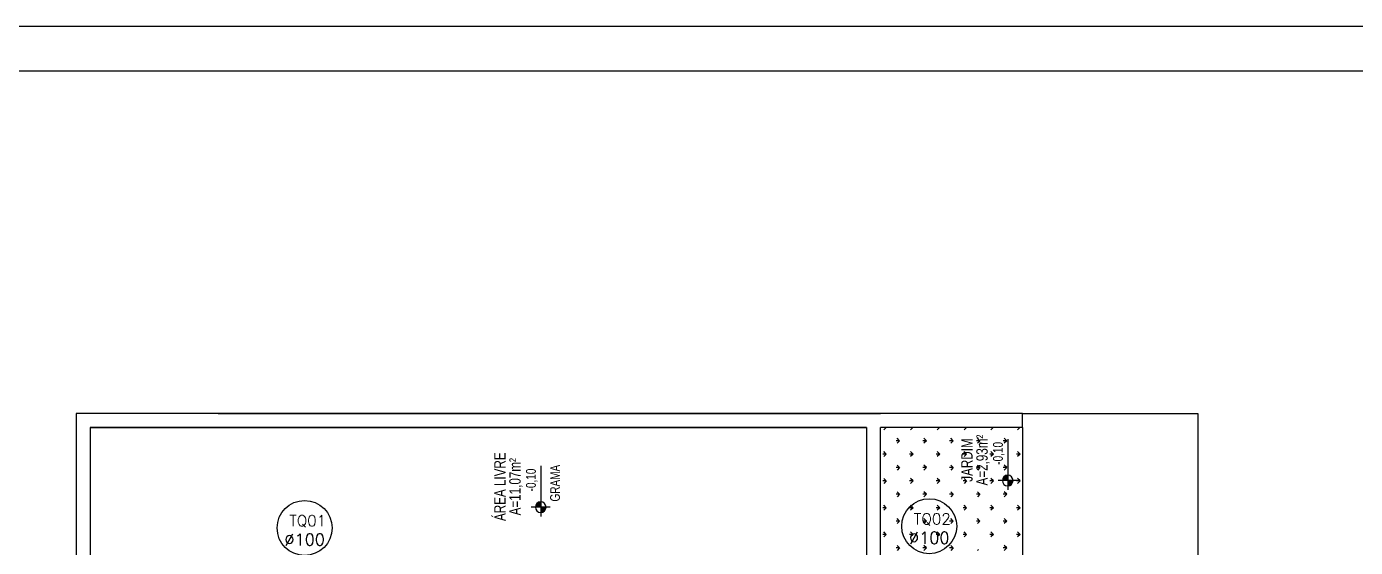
# Model space of a CAD drawing. Header units: millimetres. Extents: x 2502 to 4311, y 2007 to 3121.
# Drawn here: x 3188 to 3750, y 2901 to 3121 of the extents above; entities that cross this region are included whole.
import ezdxf
from ezdxf.enums import TextEntityAlignment as Align

# ---------------------------------------------------------------- set-up
doc = ezdxf.new("R2010")
doc.units = ezdxf.units.MM
doc.header["$LTSCALE"] = 20
doc.header["$MEASUREMENT"] = 0
doc.layers.get('0').update_dxf_attribs({"linetype": 'CONTINUOUS'})
for name, color, linetype in [('A-PEN-08', 8, 'CONTINUOUS'), ('A-PEN-C', 4, 'CONTINUOUS'), ('DIVERSOS', 1, 'CONTINUOUS'), ('E-txt-g', 3, 'CONTINUOUS')]:
    doc.layers.add(name, color=color, linetype=linetype)
doc.layers.add('E-Txt-W', color=7, linetype='CONTINUOUS', lineweight=20)
doc.styles.add('F2', font='swisscl.ttf')
doc.styles.add('REG60', font='romans.shx', dxfattribs={"width": 0.8, "height": 0.15})
doc.styles.add('REG80', font='romans.shx', dxfattribs={"width": 0.8, "height": 0.2})
doc.styles.add('ROMANS', font='romans', dxfattribs={"height": 0.1})
pattern_1 = [(180, (33306.3336, -15184.039), (-5.65685425, -5.65685425), [1.5, -9.8137085]), (135, (33306.334, -15184.039), (-5.6568542, -5.6568542), [1.5, -6.5]), (225, (33306.334, -15184.039), (5.6568542, -5.6568542), [1.5, -6.5])]

# ---------------------------------------------------------------- blocks, each defined once
blk = doc.blocks.new('TXT-AMB75')
at = {"layer": 'E-txt-g', "style": 'REG80', "width": 0.8, "flags": 8}
blk.add_attdef('TXT', text='', height=0.2, dxfattribs=at).set_placement((0.005, 0.296), align=Align.CENTER)
at = {"layer": 'E-Txt-W', "style": 'REG60', "width": 0.8, "flags": 8}
blk.add_attdef('TXT', text='', height=0.15, dxfattribs=at).set_placement((0.005, 0.027), align=Align.CENTER)
blk = doc.blocks.new('NIVEL')
at = {"layer": 'DIVERSOS'}
h = blk.add_hatch(color=7, dxfattribs=at)
h.paths.add_polyline_path([(0, 0.137, 0.414214), (-0.137, 0), (0, 0)])
h.paths.add_polyline_path([(0, 0), (0, -0.137, 0.414214), (0.137, 0)])
at = {"layer": 'DIVERSOS', "color": 7}
for p, q in [((1.067, 0), (-0.242, 0)), ((0, 0.242), (0, -0.242))]:
    blk.add_line(p, q, dxfattribs=at)
blk.add_circle((0, 0), 0.137, dxfattribs=at)

msp = doc.modelspace()

# ---------------------------------------------------------------- hatches: boundary and pattern name
at = {"layer": 'A-PEN-08'}
h = msp.add_hatch(dxfattribs=at)
h.set_pattern_fill('GRASS', color=256, scale=8, angle=90, style=0)
h.set_pattern_definition(pattern_1)
h.paths.add_polyline_path([(3608.89, 2658.95), (3608.89, 2721.87), (3548.89, 2721.87), (3548.89, 2658.95)])
h.paths.add_polyline_path([(3589.19, 2684.26, -1), (3589.19, 2679.74, -1)], flags=16)
h.paths.add_polyline_path([(3608.89, 2873.75), (3608.89, 2951.75), (3548.89, 2951.75), (3548.89, 2873.75)])
h.paths.add_polyline_path([(3589.19, 2900.02, -1), (3589.19, 2904.54, -1)], flags=16)
h.paths.add_polyline_path([(3575.66, 2680.17), (3575.66, 2701.17), (3568.32, 2701.17), (3568.32, 2680.17)], flags=24)
h.paths.add_polyline_path([(3583.04, 2676.43), (3583.04, 2704.91), (3574.47, 2704.91), (3574.47, 2676.43)], flags=24)
h.paths.add_polyline_path([(3561.4, 2683.89), (3561.4, 2696.82), (3551.28, 2696.82), (3551.28, 2683.89)], flags=24)
h.paths.add_polyline_path([(3598.48, 2683.34), (3598.48, 2700.91), (3592.03, 2700.91), (3592.03, 2683.34)], flags=24)
h.paths.add_polyline_path([(3589.1, 2687.46), (3589.1, 2700.89), (3581.74, 2700.89), (3581.74, 2687.46)], flags=24)
h.paths.add_polyline_path([(3575.66, 2900.45), (3575.66, 2921.45), (3568.32, 2921.45), (3568.32, 2900.45)], flags=24)
h.paths.add_polyline_path([(3583.04, 2896.71), (3583.04, 2925.19), (3574.47, 2925.19), (3574.47, 2896.71)], flags=24)
h.paths.add_polyline_path([(3561.4, 2949.68), (3561.4, 2959.6), (3551.28, 2959.6), (3551.28, 2949.68)], flags=9)
h.paths.add_polyline_path([(3598.48, 2903.62), (3598.48, 2921.19), (3592.03, 2921.19), (3592.03, 2903.62)], flags=24)
h.paths.add_polyline_path([(3589.1, 2907.74), (3589.1, 2921.17), (3581.74, 2921.17), (3581.74, 2907.74)], flags=24)
h = msp.add_hatch(dxfattribs=at)
h.set_pattern_fill('GRASS', color=256, scale=8, angle=90, style=0)
h.set_pattern_definition(pattern_1)
h.paths.add_polyline_path([(3608.89, 2658.95), (3608.89, 2721.87), (3548.89, 2721.87), (3548.89, 2658.95)])
h.paths.add_polyline_path([(3589.19, 2684.26, -1), (3589.19, 2679.74, -1)], flags=16)
h.paths.add_polyline_path([(3608.89, 2873.75), (3608.89, 2951.75), (3548.89, 2951.75), (3548.89, 2873.75)])
h.paths.add_polyline_path([(3589.19, 2900.02, -1), (3589.19, 2904.54, -1)], flags=16)
h.paths.add_polyline_path([(3575.66, 2680.17), (3575.66, 2701.17), (3568.32, 2701.17), (3568.32, 2680.17)], flags=24)
h.paths.add_polyline_path([(3583.04, 2676.43), (3583.04, 2704.91), (3574.47, 2704.91), (3574.47, 2676.43)], flags=24)
h.paths.add_polyline_path([(3561.4, 2683.89), (3561.4, 2696.82), (3551.28, 2696.82), (3551.28, 2683.89)], flags=24)
h.paths.add_polyline_path([(3598.48, 2683.34), (3598.48, 2700.91), (3592.03, 2700.91), (3592.03, 2683.34)], flags=24)
h.paths.add_polyline_path([(3589.1, 2687.46), (3589.1, 2700.89), (3581.74, 2700.89), (3581.74, 2687.46)], flags=24)
h.paths.add_polyline_path([(3575.66, 2900.45), (3575.66, 2921.45), (3568.32, 2921.45), (3568.32, 2900.45)], flags=24)
h.paths.add_polyline_path([(3583.04, 2896.71), (3583.04, 2925.19), (3574.47, 2925.19), (3574.47, 2896.71)], flags=24)
h.paths.add_polyline_path([(3561.4, 2949.68), (3561.4, 2959.6), (3551.28, 2959.6), (3551.28, 2949.68)], flags=9)
h.paths.add_polyline_path([(3598.48, 2903.62), (3598.48, 2921.19), (3592.03, 2921.19), (3592.03, 2903.62)], flags=24)
h.paths.add_polyline_path([(3589.1, 2907.74), (3589.1, 2921.17), (3581.74, 2921.17), (3581.74, 2907.74)], flags=24)

# ---------------------------------------------------------------- linework, layer by layer
at = {"color": 2, "linetype": 'Continuous'}
msp.add_lwpolyline([(2502.06, 2007.44), (4311.08, 2007.44), (4311.08, 3121.19), (2502.06, 3121.19)], close=True, dxfattribs=at)
at = {"color": 1, "linetype": 'Continuous'}
msp.add_lwpolyline([(2548.94, 3102.44), (4292.33, 3102.44), (4292.33, 2026.19), (2548.94, 2026.19)], close=True, dxfattribs=at)
at = {"layer": 'A-PEN-08', "linetype": 'Continuous', "ltscale": 0.35}
for p, q in [((3608.89, 2957.75), (3208.89, 2957.75)), ((3208.89, 2957.75), (3208.89, 2157.75)), ((3608.89, 2957.75), (3208.89, 2957.75)), ((3208.89, 2957.75), (3208.89, 2157.75)), ((3268.89, 2957.75), (3548.89, 2957.75)), ((3268.89, 2957.75), (3548.89, 2957.75)), ((3608.89, 2951.75), (3608.89, 2957.75)), ((3608.89, 2957.75), (3682.89, 2957.75)), ((3608.89, 2951.75), (3608.89, 2957.75)), ((3608.89, 2957.75), (3682.89, 2957.75)), ((3682.89, 2957.75), (3682.89, 2166.2)), ((3682.89, 2957.75), (3682.89, 2166.2)), ((3542.89, 2951.75), (3214.89, 2951.75)), ((3268.89, 2951.75), (3214.89, 2951.75)), ((3214.89, 2951.75), (3214.89, 2461.75)), ((3214.89, 2951.75), (3542.89, 2951.75)), ((3542.89, 2951.75), (3214.89, 2951.75)), ((3268.89, 2951.75), (3214.89, 2951.75)), ((3214.89, 2951.75), (3214.89, 2461.75)), ((3214.89, 2951.75), (3542.89, 2951.75)), ((3542.89, 2951.75), (3542.89, 2897.75)), ((3542.89, 2951.75), (3542.89, 2897.75)), ((3608.89, 2951.75), (3548.89, 2951.75)), ((3608.89, 2951.75), (3548.89, 2951.75)), ((3608.89, 2951.75), (3608.89, 2157.75)), ((3608.89, 2951.75), (3608.89, 2157.75))]:
    msp.add_line(p, q, dxfattribs=at)
for points in [[(3548.89, 2957.75), (3268.89, 2957.75)], [(3548.89, 2957.75), (3268.89, 2957.75)], [(3548.89, 2857.75), (3548.89, 2951.75)], [(3548.89, 2857.75), (3548.89, 2951.75)]]:
    msp.add_lwpolyline(points, dxfattribs=at)
at = {"layer": 'A-PEN-C'}
for centre in [(3305.48, 2909.33), (3305.48, 2909.33), (3569.43, 2910.08), (3569.43, 2910.08)]:
    msp.add_circle(centre, 11.61, dxfattribs=at)

# ---------------------------------------------------------------- block references
at = {"layer": 'A-PEN-08'}
ref = msp.add_blockref('TXT-AMB75', (3596.4, 2937.87), dxfattribs=dict(at, xscale=29.16, yscale=29.16, zscale=29.16, rotation=89.99999999999999))
ref.add_attrib('TXT', 'JARDIM', dxfattribs={"layer": 'E-txt-g', "color": 2, "height": 4.8, "rotation": 90, "style": 'F2'}).set_placement((3587.76, 2938.03), align=Align.CENTER)
ref.add_attrib('TXT', 'A=2,93m²', dxfattribs={"layer": 'E-Txt-W', "height": 4.8, "rotation": 90, "style": 'F2'}).set_placement((3594.14, 2938.03), align=Align.CENTER)
ref = msp.add_blockref('TXT-AMB75', (3596.4, 2937.87), dxfattribs=dict(at, xscale=29.16, yscale=29.16, zscale=29.16, rotation=89.99999999999999))
ref.add_attrib('TXT', 'JARDIM', dxfattribs={"layer": 'E-txt-g', "color": 2, "height": 4.8, "rotation": 90, "style": 'F2'}).set_placement((3587.76, 2938.03), align=Align.CENTER)
ref.add_attrib('TXT', 'A=2,93m²', dxfattribs={"layer": 'E-Txt-W', "height": 4.8, "rotation": 90, "style": 'F2'}).set_placement((3594.14, 2938.03), align=Align.CENTER)
at = {"layer": 'A-PEN-08', "linetype": 'Continuous', "xscale": -16.4499703424138, "yscale": 16.4499703424138, "zscale": 16.4499703424138, "rotation": 270}
for p in [(3602.61, 2929.36), (3602.61, 2929.36), (3405.26, 2918.1), (3405.26, 2918.1)]:
    msp.add_blockref('NIVEL', p, dxfattribs=at)
at = {"layer": 'A-PEN-08'}
ref = msp.add_blockref('TXT-AMB75', (3399.05, 2926.61), dxfattribs=dict(at, xscale=29.16, yscale=29.16, zscale=29.16, rotation=89.99999999999999))
ref.add_attrib('TXT', 'ÁREA LIVRE', dxfattribs={"layer": 'E-txt-g', "color": 2, "height": 4.8, "rotation": 90, "style": 'F2'}).set_placement((3390.41, 2926.77), align=Align.CENTER)
ref.add_attrib('TXT', 'A=11,07m²', dxfattribs={"layer": 'E-Txt-W', "height": 4.8, "rotation": 90, "style": 'F2'}).set_placement((3396.79, 2926.77), align=Align.CENTER)
ref = msp.add_blockref('TXT-AMB75', (3399.05, 2926.61), dxfattribs=dict(at, xscale=29.16, yscale=29.16, zscale=29.16, rotation=89.99999999999999))
ref.add_attrib('TXT', 'ÁREA LIVRE', dxfattribs={"layer": 'E-txt-g', "color": 2, "height": 4.8, "rotation": 90, "style": 'F2'}).set_placement((3390.41, 2926.77), align=Align.CENTER)
ref.add_attrib('TXT', 'A=11,07m²', dxfattribs={"layer": 'E-Txt-W', "height": 4.8, "rotation": 90, "style": 'F2'}).set_placement((3396.79, 2926.77), align=Align.CENTER)

# ---------------------------------------------------------------- texts
at = {"layer": 'A-PEN-08', "linetype": 'Continuous', "style": 'F2'}
for s, p in [('-0,10', (3596.4, 2936.05)), ('-0,10', (3596.4, 2936.05)), ('-0,10', (3399.05, 2924.79)), ('-0,10', (3399.05, 2924.79)), ('GRAMA', (3409.26, 2920.51)), ('GRAMA', (3409.26, 2920.51))]:
    msp.add_text(s, height=4.127, rotation=90, dxfattribs=at).set_placement(p, align=Align.TOP_LEFT)
at = {"layer": 'A-PEN-C', "style": 'ROMANS'}
for s, height, p in [('TQ01', 4.68, (3306.8, 2910.07)), ('TQ01', 4.68, (3306.8, 2910.07)), ('TQ02', 4.68, (3570.75, 2910.82)), ('TQ02', 4.68, (3570.75, 2910.82)), ('%%C100', 4.987, (3305.51, 2901.94)), ('%%C100', 4.987, (3305.51, 2901.94)), ('%%C100', 4.987, (3569.46, 2902.7)), ('%%C100', 4.987, (3569.46, 2902.7))]:
    msp.add_text(s, height=height, dxfattribs=at).set_placement(p, align=Align.CENTER)

doc.saveas('drawing.dxf')
